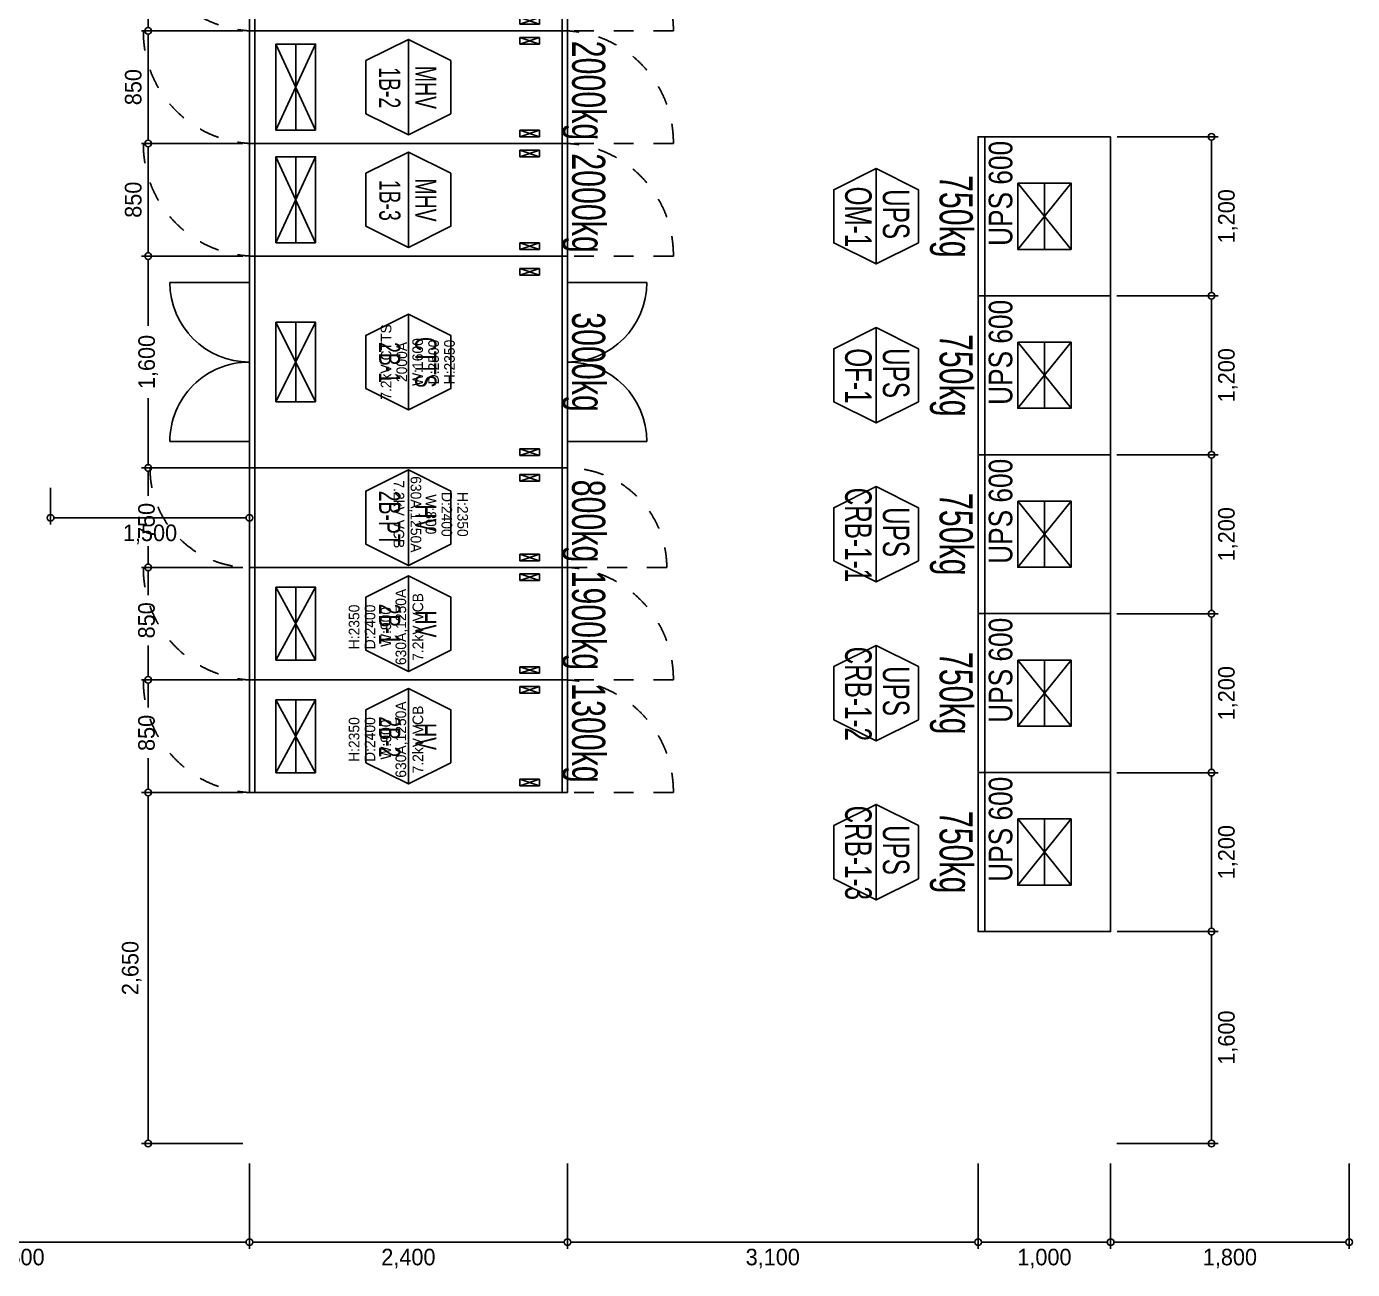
# Model space of a CAD drawing. Header units: millimetres. Extents: x 89978 to 501025, y -351975 to 835730.
# Drawn here: x 320468 to 330475, y -320500 to -311117 of the extents above; entities that cross this region are included whole.
import ezdxf
from ezdxf.enums import TextEntityAlignment as Align

# ---------------------------------------------------------------- set-up
doc = ezdxf.new("R2010")
doc.units = ezdxf.units.MM
doc.header["$LTSCALE"] = 150
doc.linetypes.add('D1', pattern=[3, 1, -1, 1])
doc.layers.get('Defpoints').update_dxf_attribs({"color": 150})
for name, color, linetype in [('------00 Switch Gear', 3, 'Continuous'), ('------00 Switch Gear_Number', 1, 'Continuous'), ('-----36 Dimension', 1, 'Continuous'), ('20251030_전기하중검토', 241, 'Continuous'), ('e-panel-name', 7, 'Continuous')]:
    doc.layers.add(name, color=color, linetype=linetype)
doc.layers.add('NOPLOT', color=191, linetype='Continuous', plot=False)
doc.styles.add('ELEC', font='')
doc.styles.get('ELEC').set_extended_font_data('Dotum')
doc.dimstyles.new('ELEC', dxfattribs={"dimscale": 100, "dimtxt": 2, "dimasz": 1, "dimexe": 2, "dimexo": 1, "dimgap": 1, "dimtad": 1, "dimdec": 0, "dimrnd": 0.25, "dimzin": 9, "dimdsep": 32, "dimlunit": 6, "dimtxsty": 'ELEC', "dimblk": 'Z_DOT', "dimcen": 3, "dimclrd": 7, "dimclre": 7, "dimclrt": 3, "dimadec": 0, "dimazin": 0, "dimtfac": 1, "dimtdec": 0, "dimtix": 1, "dimtmove": 2, "dimatfit": 1, "dimfxl": 1, "dimarcsym": 0})

# ---------------------------------------------------------------- blocks, each defined once
blk = doc.blocks.new('UPS 600kV')
at = {"layer": '------00 Switch Gear'}
blk.add_line((800, 850), (-402, 850), dxfattribs=at)
blk.add_lwpolyline([(798, -100), (-402, -100), (-402, 900), (798, 900)], close=True, dxfattribs=at)
at = {"layer": 'NOPLOT'}
for p, q in [((-52, 199), (448, 601)), ((448, 199), (-52, 601)), ((-52, 400), (448, 400))]:
    blk.add_line(p, q, dxfattribs=at)
blk.add_lwpolyline([(448, 601), (448, 199), (-52, 199), (-52, 601)], close=True, dxfattribs=at)
at = {"layer": 'NOPLOT', "style": 'ELEC', "width": 0.85}
blk.add_text('UPS 600', height=178.2, dxfattribs=at).set_placement((-26, 731), align=Align.MIDDLE_LEFT)
blk = doc.blocks.new('850X2400')
at = {"layer": '------00 Switch Gear'}
for p, q in [((-2360, 850), (-2360, 0)), ((-40, 850), (-40, 0))]:
    blk.add_line(p, q, dxfattribs=at)
at = {"layer": '------00 Switch Gear', "linetype": 'D1'}
for p, q in [((-2040, 800), (-2190, 750)), ((-2040, 750), (-2190, 800)), ((-2040, 50), (-2190, 100)), ((-2040, 100), (-2190, 50))]:
    blk.add_line(p, q, dxfattribs=at)
at = {"layer": '------00 Switch Gear'}
blk.add_lwpolyline([(-2400, 850), (-2400, 0), (0, 0), (0, 850)], close=True, dxfattribs=at)
at = {"layer": '------00 Switch Gear', "linetype": 'D1'}
for points in [[(-2190, 800), (-2190, 750), (-2040, 750), (-2040, 800)], [(-2190, 50), (-2190, 100), (-2040, 100), (-2040, 50)]]:
    blk.add_lwpolyline(points, close=True, dxfattribs=at)
at = {"layer": 'NOPLOT', "linetype": 'D1'}
for p, q in [((-3200, 850), (-2400, 850)), ((800, 0), (0, 0))]:
    blk.add_line(p, q, dxfattribs=at)
for centre, start, end in [((-2356, 843), 179.5156, 267.013), ((-44, 7), 359.5156, 87.013)]:
    blk.add_arc(centre, 844, start, end, dxfattribs=at)
blk = doc.blocks.new('_DOTBLANK')
at = {"color": 0, "linetype": 'ByBlock'}
blk.add_line((-0.5, 0), (-1, 0), dxfattribs=at)
blk.add_circle((0, 0), 0.5, dxfattribs=at)
blk = doc.blocks.new('*D1055')
at = {"layer": '-----36 Dimension', "color": 0, "lineweight": -2, "transparency": 16777216}
for p, q in [((322100, -312850), (321336, -312850)), ((321386, -312900), (321386, -313378)), ((321386, -314400), (321386, -313922)), ((322100, -314450), (321336, -314450))]:
    blk.add_line(p, q, dxfattribs=at)
at = {"layer": 'Defpoints', "color": 0, "transparency": 16777216}
for p in [(322150, -312850), (321386, -314450), (322150, -314450)]:
    blk.add_point(p, dxfattribs=at)
at = {"layer": '-----36 Dimension', "color": 0, "lineweight": -2, "transparency": 16777216, "xscale": 50, "yscale": 50, "zscale": 50}
for p, rotation in [((321386, -312850), 90), ((321386, -314450), 270)]:
    blk.add_blockref('_DOTBLANK', p, dxfattribs=dict(at, rotation=rotation))
at = {"layer": '-----36 Dimension', "color": 0, "transparency": 16777216, "insert": (321386, -313650), "char_height": 125, "attachment_point": 5, "rotation": 90, "style": 'ELEC'}
blk.add_mtext('1,600', dxfattribs=at)
blk = doc.blocks.new('Z_DOT')
for p, q in [((-2, 0), (2, 0)), ((0, -2), (0, 2))]:
    blk.add_line(p, q)
for radius in [2.5, 1.25]:
    blk.add_circle((0, 0), radius)
blk = doc.blocks.new('1600X2400')
at = {"layer": '------00 Switch Gear', "linetype": 'Continuous'}
for p, q in [((-2360, 855), (-2360, 1600)), ((-42, 0), (-42, 1600)), ((-2360, 0), (-2360, 855))]:
    blk.add_line(p, q, dxfattribs=at)
at = {"layer": '------00 Switch Gear', "linetype": 'D1'}
for p, q in [((-2040, 1505), (-2190, 1455)), ((-2040, 1455), (-2190, 1505)), ((-2040, 95), (-2190, 145)), ((-2040, 145), (-2190, 95))]:
    blk.add_line(p, q, dxfattribs=at)
at = {"layer": '------00 Switch Gear'}
blk.add_lwpolyline([(0, 1600), (0, 0), (-2400, 0), (-2400, 1600)], close=True, dxfattribs=at)
at = {"layer": '------00 Switch Gear', "linetype": 'D1'}
for points in [[(-2190, 1505), (-2190, 1455), (-2040, 1455), (-2040, 1505)], [(-2190, 95), (-2190, 145), (-2040, 145), (-2040, 95)]]:
    blk.add_lwpolyline(points, close=True, dxfattribs=at)
at = {"layer": 'NOPLOT', "linetype": 'ByBlock'}
for p, q in [((-3000, 1400), (-2400, 1400)), ((600, 1400), (0, 1400)), ((-3000, 200), (-2400, 200)), ((600, 200), (0, 200))]:
    blk.add_line(p, q, dxfattribs=at)
for centre, start, end in [((-2400, 1400), 180, 270), ((0, 1400), 270, 0), ((-2400, 200), 90, 180), ((0, 200), 0, 90)]:
    blk.add_arc(centre, 600, start, end, dxfattribs=at)
blk = doc.blocks.new('*D1056')
at = {"layer": '-----36 Dimension', "color": 0, "lineweight": -2, "transparency": 16777216}
for p, q in [((322100, -314450), (321336, -314450)), ((321386, -314500), (321386, -314661)), ((321386, -315150), (321386, -315039)), ((322100, -315200), (321336, -315200))]:
    blk.add_line(p, q, dxfattribs=at)
at = {"layer": 'Defpoints', "color": 0, "transparency": 16777216}
for p in [(322150, -314450), (321386, -315200), (322150, -315200)]:
    blk.add_point(p, dxfattribs=at)
at = {"layer": '-----36 Dimension', "color": 0, "lineweight": -2, "transparency": 16777216, "xscale": 50, "yscale": 50, "zscale": 50}
for p, rotation in [((321386, -314450), 90), ((321386, -315200), 270)]:
    blk.add_blockref('_DOTBLANK', p, dxfattribs=dict(at, rotation=rotation))
at = {"layer": '-----36 Dimension', "color": 0, "transparency": 16777216, "insert": (321374, -314850), "char_height": 125, "attachment_point": 5, "rotation": 90, "style": 'ELEC'}
blk.add_mtext('750', dxfattribs=at)
blk = doc.blocks.new('750X2400')
at = {"layer": '------00 Switch Gear'}
for p, q in [((-2360, 750), (-2360, 0)), ((-42, 750), (-42, 0))]:
    blk.add_line(p, q, dxfattribs=at)
at = {"layer": '------00 Switch Gear', "linetype": 'D1'}
for p, q in [((-2040, 700), (-2190, 650)), ((-2040, 650), (-2190, 700)), ((-2040, 50), (-2190, 100)), ((-2040, 100), (-2190, 50))]:
    blk.add_line(p, q, dxfattribs=at)
at = {"layer": '------00 Switch Gear'}
blk.add_lwpolyline([(-2400, 750), (-2400, 0), (0, 0), (0, 750)], close=True, dxfattribs=at)
at = {"layer": '------00 Switch Gear', "linetype": 'D1'}
for points in [[(-2190, 700), (-2190, 650), (-2040, 650), (-2040, 700)], [(-2190, 50), (-2190, 100), (-2040, 100), (-2040, 50)]]:
    blk.add_lwpolyline(points, close=True, dxfattribs=at)
at = {"layer": 'NOPLOT', "linetype": 'D1'}
for p, q in [((-3150, 750), (-2400, 750)), ((750, 0), (0, 0))]:
    blk.add_line(p, q, dxfattribs=at)
for centre, start, end in [((-2400, 750), 180, 270), ((0, 0), 0, 90)]:
    blk.add_arc(centre, 750, start, end, dxfattribs=at)
blk = doc.blocks.new('*D1062')
at = {"layer": '-----36 Dimension', "color": 0, "lineweight": -2, "transparency": 16777216}
for p, q in [((318650, -319700), (318650, -320344)), ((322150, -319700), (322150, -320344)), ((318700, -320294), (322100, -320294))]:
    blk.add_line(p, q, dxfattribs=at)
at = {"layer": 'Defpoints', "color": 0, "transparency": 16777216}
for p in [(318650, -318450), (322150, -318450, 0), (322150, -320294)]:
    blk.add_point(p, dxfattribs=at)
at = {"layer": '-----36 Dimension', "color": 0, "lineweight": -2, "transparency": 16777216, "xscale": 50, "yscale": 50, "zscale": 50, "rotation": 180}
blk.add_blockref('_DOTBLANK', (318650, -320294), dxfattribs=at)
at = {"layer": '-----36 Dimension', "color": 0, "lineweight": -2, "transparency": 16777216, "xscale": 50, "yscale": 50, "zscale": 50}
blk.add_blockref('_DOTBLANK', (322150, -320294), dxfattribs=at)
at = {"layer": '-----36 Dimension', "color": 0, "transparency": 16777216, "insert": (320400, -320418), "char_height": 125, "attachment_point": 5, "style": 'ELEC'}
blk.add_mtext('3,500', dxfattribs=at)
blk = doc.blocks.new('*D1063')
at = {"layer": '-----36 Dimension', "color": 0, "lineweight": -2, "transparency": 16777216}
for p, q in [((322150, -319700), (322150, -320344)), ((324550, -319700), (324550, -320344)), ((322200, -320294), (324500, -320294))]:
    blk.add_line(p, q, dxfattribs=at)
at = {"layer": 'Defpoints', "color": 0, "transparency": 16777216}
for p in [(322150, -318450, 0), (324550, -318450), (324550, -320294)]:
    blk.add_point(p, dxfattribs=at)
at = {"layer": '-----36 Dimension', "color": 0, "lineweight": -2, "transparency": 16777216, "xscale": 50, "yscale": 50, "zscale": 50, "rotation": 180}
blk.add_blockref('_DOTBLANK', (322150, -320294), dxfattribs=at)
at = {"layer": '-----36 Dimension', "color": 0, "lineweight": -2, "transparency": 16777216, "xscale": 50, "yscale": 50, "zscale": 50}
blk.add_blockref('_DOTBLANK', (324550, -320294), dxfattribs=at)
at = {"layer": '-----36 Dimension', "color": 0, "transparency": 16777216, "insert": (323350, -320418), "char_height": 125, "attachment_point": 5, "style": 'ELEC'}
blk.add_mtext('2,400', dxfattribs=at)
blk = doc.blocks.new('*D1064')
at = {"layer": '-----36 Dimension', "color": 0, "lineweight": -2, "transparency": 16777216}
for p, q in [((324550, -319700), (324550, -320344)), ((327650, -319700), (327650, -320344)), ((324600, -320294), (327600, -320294))]:
    blk.add_line(p, q, dxfattribs=at)
at = {"layer": 'Defpoints', "color": 0, "transparency": 16777216}
for p in [(324550, -318450), (327650, -318450), (327650, -320294)]:
    blk.add_point(p, dxfattribs=at)
at = {"layer": '-----36 Dimension', "color": 0, "lineweight": -2, "transparency": 16777216, "xscale": 50, "yscale": 50, "zscale": 50, "rotation": 180}
blk.add_blockref('_DOTBLANK', (324550, -320294), dxfattribs=at)
at = {"layer": '-----36 Dimension', "color": 0, "lineweight": -2, "transparency": 16777216, "xscale": 50, "yscale": 50, "zscale": 50}
blk.add_blockref('_DOTBLANK', (327650, -320294), dxfattribs=at)
at = {"layer": '-----36 Dimension', "color": 0, "transparency": 16777216, "insert": (326100, -320418), "char_height": 125, "attachment_point": 5, "style": 'ELEC'}
blk.add_mtext('3,100', dxfattribs=at)
blk = doc.blocks.new('*D1065')
at = {"layer": '-----36 Dimension', "color": 0, "lineweight": -2, "transparency": 16777216}
for p, q in [((328650, -319700), (328650, -320344)), ((330450, -319700), (330450, -320344)), ((328700, -320294), (330400, -320294))]:
    blk.add_line(p, q, dxfattribs=at)
at = {"layer": 'Defpoints', "color": 0, "transparency": 16777216}
for p in [(328650, -318450), (330450, -318450), (330450, -320294)]:
    blk.add_point(p, dxfattribs=at)
at = {"layer": '-----36 Dimension', "color": 0, "lineweight": -2, "transparency": 16777216, "xscale": 50, "yscale": 50, "zscale": 50, "rotation": 180}
blk.add_blockref('_DOTBLANK', (328650, -320294), dxfattribs=at)
at = {"layer": '-----36 Dimension', "color": 0, "lineweight": -2, "transparency": 16777216, "xscale": 50, "yscale": 50, "zscale": 50}
blk.add_blockref('_DOTBLANK', (330450, -320294), dxfattribs=at)
at = {"layer": '-----36 Dimension', "color": 0, "transparency": 16777216, "insert": (329550, -320418), "char_height": 125, "attachment_point": 5, "style": 'ELEC'}
blk.add_mtext('1,800', dxfattribs=at)
blk = doc.blocks.new('*D1066')
at = {"layer": '-----36 Dimension', "color": 0, "lineweight": -2, "transparency": 16777216}
for p, q in [((328700, -316750), (329461, -316750)), ((329411, -316800), (329411, -317900)), ((328700, -317950), (329461, -317950))]:
    blk.add_line(p, q, dxfattribs=at)
at = {"layer": 'Defpoints', "color": 0, "transparency": 16777216}
for p in [(328650, -316750, 0), (328650, -317950, 0), (329411, -317950)]:
    blk.add_point(p, dxfattribs=at)
at = {"layer": '-----36 Dimension', "color": 0, "lineweight": -2, "transparency": 16777216, "xscale": 50, "yscale": 50, "zscale": 50}
for p, rotation in [((329411, -316750), 90), ((329411, -317950), 270)]:
    blk.add_blockref('_DOTBLANK', p, dxfattribs=dict(at, rotation=rotation))
at = {"layer": '-----36 Dimension', "color": 0, "transparency": 16777216, "insert": (329535, -317350), "char_height": 125, "attachment_point": 5, "rotation": 90, "style": 'ELEC'}
blk.add_mtext('1,200', dxfattribs=at)
blk = doc.blocks.new('*D1067')
at = {"layer": '-----36 Dimension', "color": 0, "lineweight": -2, "transparency": 16777216}
for p, q in [((328700, -315550), (329461, -315550)), ((329411, -315600), (329411, -316700)), ((328697, -316750), (329461, -316750))]:
    blk.add_line(p, q, dxfattribs=at)
at = {"layer": 'Defpoints', "color": 0, "transparency": 16777216}
for p in [(328650, -315550, 0), (328647, -316750, 0), (329411, -316750)]:
    blk.add_point(p, dxfattribs=at)
at = {"layer": '-----36 Dimension', "color": 0, "lineweight": -2, "transparency": 16777216, "xscale": 50, "yscale": 50, "zscale": 50}
for p, rotation in [((329411, -315550), 90), ((329411, -316750), 270)]:
    blk.add_blockref('_DOTBLANK', p, dxfattribs=dict(at, rotation=rotation))
at = {"layer": '-----36 Dimension', "color": 0, "transparency": 16777216, "insert": (329535, -316150), "char_height": 125, "attachment_point": 5, "rotation": 90, "style": 'ELEC'}
blk.add_mtext('1,200', dxfattribs=at)
blk = doc.blocks.new('*D1068')
at = {"layer": '-----36 Dimension', "color": 0, "lineweight": -2, "transparency": 16777216}
for p, q in [((328700, -314350), (329461, -314350)), ((329411, -314400), (329411, -315500)), ((328697, -315550), (329461, -315550))]:
    blk.add_line(p, q, dxfattribs=at)
at = {"layer": 'Defpoints', "color": 0, "transparency": 16777216}
for p in [(328650, -314350, 0), (328647, -315550, 0), (329411, -315550)]:
    blk.add_point(p, dxfattribs=at)
at = {"layer": '-----36 Dimension', "color": 0, "lineweight": -2, "transparency": 16777216, "xscale": 50, "yscale": 50, "zscale": 50}
for p, rotation in [((329411, -314350), 90), ((329411, -315550), 270)]:
    blk.add_blockref('_DOTBLANK', p, dxfattribs=dict(at, rotation=rotation))
at = {"layer": '-----36 Dimension', "color": 0, "transparency": 16777216, "insert": (329535, -314950), "char_height": 125, "attachment_point": 5, "rotation": 90, "style": 'ELEC'}
blk.add_mtext('1,200', dxfattribs=at)
blk = doc.blocks.new('*D1069')
at = {"layer": '-----36 Dimension', "color": 0, "lineweight": -2, "transparency": 16777216}
for p, q in [((328700, -313150), (329461, -313150)), ((329411, -313200), (329411, -314300)), ((328697, -314350), (329461, -314350))]:
    blk.add_line(p, q, dxfattribs=at)
at = {"layer": 'Defpoints', "color": 0, "transparency": 16777216}
for p in [(328650, -313150, 0), (328647, -314350, 0), (329411, -314350)]:
    blk.add_point(p, dxfattribs=at)
at = {"layer": '-----36 Dimension', "color": 0, "lineweight": -2, "transparency": 16777216, "xscale": 50, "yscale": 50, "zscale": 50}
for p, rotation in [((329411, -313150), 90), ((329411, -314350), 270)]:
    blk.add_blockref('_DOTBLANK', p, dxfattribs=dict(at, rotation=rotation))
at = {"layer": '-----36 Dimension', "color": 0, "transparency": 16777216, "insert": (329535, -313750), "char_height": 125, "attachment_point": 5, "rotation": 90, "style": 'ELEC'}
blk.add_mtext('1,200', dxfattribs=at)
blk = doc.blocks.new('*D1070')
at = {"layer": '-----36 Dimension', "color": 0, "lineweight": -2, "transparency": 16777216}
for p, q in [((328700, -311950), (329461, -311950)), ((329411, -312000), (329411, -313100)), ((328697, -313150), (329461, -313150))]:
    blk.add_line(p, q, dxfattribs=at)
at = {"layer": 'Defpoints', "color": 0, "transparency": 16777216}
for p in [(328650, -311950, 0), (328647, -313150, 0), (329411, -313150)]:
    blk.add_point(p, dxfattribs=at)
at = {"layer": '-----36 Dimension', "color": 0, "lineweight": -2, "transparency": 16777216, "xscale": 50, "yscale": 50, "zscale": 50}
for p, rotation in [((329411, -311950), 90), ((329411, -313150), 270)]:
    blk.add_blockref('_DOTBLANK', p, dxfattribs=dict(at, rotation=rotation))
at = {"layer": '-----36 Dimension', "color": 0, "transparency": 16777216, "insert": (329535, -312550), "char_height": 125, "attachment_point": 5, "rotation": 90, "style": 'ELEC'}
blk.add_mtext('1,200', dxfattribs=at)
blk = doc.blocks.new('*D1152')
at = {"layer": '-----36 Dimension', "color": 0, "lineweight": -2, "transparency": 16777216}
for p, q in [((322100, -312000), (321336, -312000)), ((321386, -312800), (321386, -312050)), ((322100, -312850), (321336, -312850))]:
    blk.add_line(p, q, dxfattribs=at)
at = {"layer": 'Defpoints', "color": 0, "transparency": 16777216}
for p in [(321386, -312000), (322150, -312000), (322150, -312850)]:
    blk.add_point(p, dxfattribs=at)
at = {"layer": '-----36 Dimension', "color": 0, "lineweight": -2, "transparency": 16777216, "xscale": 50, "yscale": 50, "zscale": 50}
for p, rotation in [((321386, -312000), 90), ((321386, -312850), 270)]:
    blk.add_blockref('_DOTBLANK', p, dxfattribs=dict(at, rotation=rotation))
at = {"layer": '-----36 Dimension', "color": 0, "transparency": 16777216, "insert": (321274, -312425), "char_height": 125, "attachment_point": 5, "rotation": 90, "style": 'ELEC'}
blk.add_mtext('850', dxfattribs=at)
blk = doc.blocks.new('*D1072')
at = {"layer": '-----36 Dimension', "color": 0, "lineweight": -2, "transparency": 16777216}
for p, q in [((322100, -311150), (321336, -311150)), ((321386, -311950), (321386, -311200)), ((322100, -312000), (321336, -312000))]:
    blk.add_line(p, q, dxfattribs=at)
at = {"layer": 'Defpoints', "color": 0, "transparency": 16777216}
for p in [(321386, -311150), (322150, -311150), (322150, -312000)]:
    blk.add_point(p, dxfattribs=at)
at = {"layer": '-----36 Dimension', "color": 0, "lineweight": -2, "transparency": 16777216, "xscale": 50, "yscale": 50, "zscale": 50}
for p, rotation in [((321386, -311150), 90), ((321386, -312000), 270)]:
    blk.add_blockref('_DOTBLANK', p, dxfattribs=dict(at, rotation=rotation))
at = {"layer": '-----36 Dimension', "color": 0, "transparency": 16777216, "insert": (321274, -311575), "char_height": 125, "attachment_point": 5, "rotation": 90, "style": 'ELEC'}
blk.add_mtext('850', dxfattribs=at)
blk = doc.blocks.new('*D1073')
at = {"layer": '-----36 Dimension', "color": 0, "lineweight": -2, "transparency": 16777216}
for p, q in [((322100, -310300), (321336, -310300)), ((321386, -311100), (321386, -310350)), ((322100, -311150), (321336, -311150))]:
    blk.add_line(p, q, dxfattribs=at)
at = {"layer": 'Defpoints', "color": 0, "transparency": 16777216}
for p in [(321386, -310300), (322150, -310300), (322150, -311150)]:
    blk.add_point(p, dxfattribs=at)
at = {"layer": '-----36 Dimension', "color": 0, "lineweight": -2, "transparency": 16777216, "xscale": 50, "yscale": 50, "zscale": 50}
for p, rotation in [((321386, -310300), 90), ((321386, -311150), 270)]:
    blk.add_blockref('_DOTBLANK', p, dxfattribs=dict(at, rotation=rotation))
at = {"layer": '-----36 Dimension', "color": 0, "transparency": 16777216, "insert": (321274, -310725), "char_height": 125, "attachment_point": 5, "rotation": 90, "style": 'ELEC'}
blk.add_mtext('850', dxfattribs=at)
blk = doc.blocks.new('*D1076')
at = {"layer": '-----36 Dimension', "color": 0, "lineweight": -2, "transparency": 16777216}
for p, q in [((327650, -319700), (327650, -320344)), ((328650, -319700), (328650, -320344)), ((327700, -320294), (328600, -320294))]:
    blk.add_line(p, q, dxfattribs=at)
at = {"layer": 'Defpoints', "color": 0, "transparency": 16777216}
for p in [(327650, -318450), (328650, -318450), (328650, -320294)]:
    blk.add_point(p, dxfattribs=at)
at = {"layer": '-----36 Dimension', "color": 0, "lineweight": -2, "transparency": 16777216, "xscale": 50, "yscale": 50, "zscale": 50, "rotation": 180}
blk.add_blockref('_DOTBLANK', (327650, -320294), dxfattribs=at)
at = {"layer": '-----36 Dimension', "color": 0, "lineweight": -2, "transparency": 16777216, "xscale": 50, "yscale": 50, "zscale": 50}
blk.add_blockref('_DOTBLANK', (328650, -320294), dxfattribs=at)
at = {"layer": '-----36 Dimension', "color": 0, "transparency": 16777216, "insert": (328150, -320418), "char_height": 125, "attachment_point": 5, "style": 'ELEC'}
blk.add_mtext('1,000', dxfattribs=at)
blk = doc.blocks.new('*D1095')
at = {"layer": '-----36 Dimension', "color": 0, "lineweight": -2, "transparency": 16777216}
for p, q in [((328700, -317950), (329461, -317950)), ((329411, -318000), (329411, -319500)), ((328697, -319550), (329461, -319550))]:
    blk.add_line(p, q, dxfattribs=at)
at = {"layer": 'Defpoints', "color": 0, "transparency": 16777216}
for p in [(328650, -317950), (328647, -319550), (329411, -319550)]:
    blk.add_point(p, dxfattribs=at)
at = {"layer": '-----36 Dimension', "color": 0, "lineweight": -2, "transparency": 16777216, "xscale": 50, "yscale": 50, "zscale": 50}
for p, rotation in [((329411, -317950), 90), ((329411, -319550), 270)]:
    blk.add_blockref('_DOTBLANK', p, dxfattribs=dict(at, rotation=rotation))
at = {"layer": '-----36 Dimension', "color": 0, "transparency": 16777216, "insert": (329535, -318750), "char_height": 125, "attachment_point": 5, "rotation": 90, "style": 'ELEC'}
blk.add_mtext('1,600', dxfattribs=at)
blk = doc.blocks.new('*D1096')
at = {"layer": '-----36 Dimension', "color": 0, "lineweight": -2, "transparency": 16777216}
for p, q in [((320650, -314600), (320650, -314876)), ((322150, -314600), (322150, -314876)), ((322100, -314826), (320700, -314826))]:
    blk.add_line(p, q, dxfattribs=at)
at = {"layer": 'Defpoints', "color": 0, "transparency": 16777216}
for p in [(320650, -314550), (322150, -314550), (320650, -314826)]:
    blk.add_point(p, dxfattribs=at)
at = {"layer": '-----36 Dimension', "color": 0, "lineweight": -2, "transparency": 16777216, "xscale": 50, "yscale": 50, "zscale": 50, "rotation": 180}
blk.add_blockref('_DOTBLANK', (320650, -314826), dxfattribs=at)
at = {"layer": '-----36 Dimension', "color": 0, "lineweight": -2, "transparency": 16777216, "xscale": 50, "yscale": 50, "zscale": 50}
blk.add_blockref('_DOTBLANK', (322150, -314826), dxfattribs=at)
at = {"layer": '-----36 Dimension', "color": 0, "transparency": 16777216, "insert": (321400, -314951), "char_height": 125, "attachment_point": 5, "style": 'ELEC'}
blk.add_mtext('1,500', dxfattribs=at)
blk = doc.blocks.new('*D1106')
at = {"layer": '-----36 Dimension', "color": 0, "lineweight": -2, "transparency": 16777216}
for p, q in [((322100, -315200), (321336, -315200)), ((321386, -315250), (321386, -315409)), ((321386, -316000), (321386, -315791)), ((322100, -316050), (321336, -316050))]:
    blk.add_line(p, q, dxfattribs=at)
at = {"layer": 'Defpoints', "color": 0, "transparency": 16777216}
for p in [(322150, -315200), (321386, -316050), (322150, -316050)]:
    blk.add_point(p, dxfattribs=at)
at = {"layer": '-----36 Dimension', "color": 0, "lineweight": -2, "transparency": 16777216, "xscale": 50, "yscale": 50, "zscale": 50}
for p, rotation in [((321386, -315200), 90), ((321386, -316050), 270)]:
    blk.add_blockref('_DOTBLANK', p, dxfattribs=dict(at, rotation=rotation))
at = {"layer": '-----36 Dimension', "color": 0, "transparency": 16777216, "insert": (321374, -315600), "char_height": 125, "attachment_point": 5, "rotation": 90, "style": 'ELEC'}
blk.add_mtext('850', dxfattribs=at)
blk = doc.blocks.new('*D1107')
at = {"layer": '-----36 Dimension', "color": 0, "lineweight": -2, "transparency": 16777216}
for p, q in [((322100, -316050), (321336, -316050)), ((321386, -316100), (321386, -316259)), ((321386, -316850), (321386, -316641)), ((322100, -316900), (321336, -316900))]:
    blk.add_line(p, q, dxfattribs=at)
at = {"layer": 'Defpoints', "color": 0, "transparency": 16777216}
for p in [(322150, -316050), (321386, -316900), (322150, -316900)]:
    blk.add_point(p, dxfattribs=at)
at = {"layer": '-----36 Dimension', "color": 0, "lineweight": -2, "transparency": 16777216, "xscale": 50, "yscale": 50, "zscale": 50}
for p, rotation in [((321386, -316050), 90), ((321386, -316900), 270)]:
    blk.add_blockref('_DOTBLANK', p, dxfattribs=dict(at, rotation=rotation))
at = {"layer": '-----36 Dimension', "color": 0, "transparency": 16777216, "insert": (321374, -316450), "char_height": 125, "attachment_point": 5, "rotation": 90, "style": 'ELEC'}
blk.add_mtext('850', dxfattribs=at)
blk = doc.blocks.new('*D1123')
at = {"layer": '-----36 Dimension', "color": 0, "lineweight": -2, "transparency": 16777216}
for p, q in [((322100, -316900), (321336, -316900)), ((321386, -316950), (321386, -319500)), ((322100, -319550), (321336, -319550))]:
    blk.add_line(p, q, dxfattribs=at)
at = {"layer": 'Defpoints', "color": 0, "transparency": 16777216}
for p in [(322150, -316900), (321386, -319550), (322150, -319550)]:
    blk.add_point(p, dxfattribs=at)
at = {"layer": '-----36 Dimension', "color": 0, "lineweight": -2, "transparency": 16777216, "xscale": 50, "yscale": 50, "zscale": 50}
for p, rotation in [((321386, -316900), 90), ((321386, -319550), 270)]:
    blk.add_blockref('_DOTBLANK', p, dxfattribs=dict(at, rotation=rotation))
at = {"layer": '-----36 Dimension', "color": 0, "transparency": 16777216, "insert": (321262, -318225), "char_height": 125, "attachment_point": 5, "rotation": 90, "style": 'ELEC'}
blk.add_mtext('2,650', dxfattribs=at)

msp = doc.modelspace()

# ---------------------------------------------------------------- linework, layer by layer
at = {"layer": '------00 Switch Gear_Number', "color": 1, "lineweight": -2, "elevation": 0}
for points in [[(323350, -311215), (323350, -311935), (323030, -311775.4), (323030, -311374.6), (323350, -311215), (323670, -311374.6), (323670, -311775.4), (323350, -311935)], [(323350, -312065), (323350, -312785), (323030, -312625.4), (323030, -312224.6), (323350, -312065), (323670, -312224.6), (323670, -312625.4), (323350, -312785)], [(323350, -313290), (323350, -314010), (323030, -313850.4), (323030, -313449.6), (323350, -313290), (323670, -313449.6), (323670, -313850.4), (323350, -314010)], [(323350, -314465), (323350, -315185), (323030, -315025.4), (323030, -314624.6), (323350, -314465), (323670, -314624.6), (323670, -315025.4), (323350, -315185)], [(323350, -315265), (323350, -315985), (323030, -315825.4), (323030, -315424.6), (323350, -315265), (323670, -315424.6), (323670, -315825.4), (323350, -315985)], [(323350, -316115), (323350, -316835), (323030, -316675.4), (323030, -316274.6), (323350, -316115), (323670, -316274.6), (323670, -316675.4), (323350, -316835)]]:
    msp.add_lwpolyline(points, dxfattribs=at)
at = {"layer": '------00 Switch Gear_Number', "color": 1, "elevation": 0}
for points in [[(326879.7, -312190), (326879.7, -312910), (326559.7, -312750.4), (326559.7, -312349.6), (326879.7, -312190), (327199.7, -312349.6), (327199.7, -312750.4), (326879.7, -312910)], [(326879.7, -313390), (326879.7, -314110), (326559.7, -313950.4), (326559.7, -313549.6), (326879.7, -313390), (327199.7, -313549.6), (327199.7, -313950.4), (326879.7, -314110)], [(326879.7, -314590), (326879.7, -315310), (326559.7, -315150.4), (326559.7, -314749.6), (326879.7, -314590), (327199.7, -314749.6), (327199.7, -315150.4), (326879.7, -315310)], [(326879.7, -315790), (326879.7, -316510), (326559.7, -316350.4), (326559.7, -315949.6), (326879.7, -315790), (327199.7, -315949.6), (327199.7, -316350.4), (326879.7, -316510)], [(326879.7, -316990), (326879.7, -317710), (326559.7, -317550.4), (326559.7, -317149.6), (326879.7, -316990), (327199.7, -317149.6), (327199.7, -317550.4), (326879.7, -317710)]]:
    msp.add_lwpolyline(points, dxfattribs=at)
at = {"layer": 'NOPLOT'}
for p, q in [((322350, -311900), (322650, -311250)), ((322350, -311250), (322650, -311900)), ((322500, -311900), (322500, -311250)), ((322350, -312750), (322650, -312100)), ((322350, -312100), (322650, -312750)), ((322500, -312750), (322500, -312100)), ((322350, -313950), (322650, -313350)), ((322350, -313350), (322650, -313950)), ((322500, -313950), (322500, -313350)), ((322350, -315900), (322650, -315350)), ((322350, -315350), (322650, -315900)), ((322500, -315900), (322500, -315350)), ((322350, -316750), (322650, -316200)), ((322350, -316200), (322650, -316750)), ((322500, -316750), (322500, -316200))]:
    msp.add_line(p, q, dxfattribs=at)
at = {"layer": 'NOPLOT', "elevation": 0}
for points in [[(322650, -311900), (322650, -311250), (322350, -311250), (322350, -311900)], [(322650, -312750), (322650, -312100), (322350, -312100), (322350, -312750)], [(322650, -313950), (322650, -313350), (322350, -313350), (322350, -313950)], [(322650, -315900), (322650, -315350), (322350, -315350), (322350, -315900)], [(322650, -316750), (322650, -316200), (322350, -316200), (322350, -316750)]]:
    msp.add_lwpolyline(points, close=True, dxfattribs=at)

# ---------------------------------------------------------------- block references
at = {"layer": '------00 Switch Gear', "rotation": 90}
for p in [(328550, -312747.6), (328550, -313947.6), (328550, -315147.6), (328550, -316347.6), (328550, -317547.6)]:
    msp.add_blockref('UPS 600kV', p, dxfattribs=at)
at = {"layer": 'e-panel-name', "rotation": 180}
for name, p in [('850X2400', (322150, -310300)), ('850X2400', (322150, -311150)), ('850X2400', (322150, -312000)), ('1600X2400', (322150, -312850)), ('750X2400', (322150, -314450)), ('850X2400', (322150, -315200)), ('850X2400', (322150, -316050))]:
    msp.add_blockref(name, p, dxfattribs=at)

# ---------------------------------------------------------------- texts
at = {"layer": '------00 Switch Gear_Number', "color": 7, "lineweight": -2, "style": 'ELEC', "width": 0.7}
for s, p in [('1B-2', (323210.4, -311579.4)), ('MHV', (323482, -311577.5)), ('1B-3', (323210.4, -312429.4)), ('MHV', (323482, -312427.5)), ('2B-1', (323210.4, -313654.4)), ('CTTS', (323482, -313652.5)), ('2B-PT', (323210.4, -314829.4)), ('HV', (323482, -314827.5)), ('2B-1', (323210.4, -315629.4)), ('HV', (323482, -315627.5)), ('2B-2', (323210.4, -316479.4)), ('HV', (323482, -316477.5))]:
    msp.add_text(s, height=160, rotation=270, dxfattribs=at).set_placement(p, align=Align.MIDDLE)
at = {"layer": '------00 Switch Gear_Number', "color": 0, "style": 'ELEC', "width": 0.7}
for s, p in [('OM-1', (326746.2, -312555)), ('UPS', (327030.9, -312533.6)), ('OF-1', (326746.2, -313755)), ('UPS', (327030.9, -313733.6)), ('CRB-1-1', (326746.2, -314955)), ('UPS', (327030.9, -314933.6)), ('CRB-1-2', (326746.2, -316155)), ('UPS', (327030.9, -316133.6)), ('CRB-1-3', (326746.2, -317355)), ('UPS', (327030.9, -317333.6))]:
    msp.add_text(s, height=200, rotation=270, dxfattribs=at).set_placement(p, align=Align.MIDDLE_CENTER)
at = {"layer": '20251030_전기하중검토', "style": 'ELEC', "width": 0.7}
for s, p in [('2000kg', (324679.5, -311600)), ('2000kg', (324679.5, -312450)), ('750kg', (327453, -312550)), ('3000kg', (324679.5, -313650)), ('750kg', (327453, -313750)), ('800kg', (324679.5, -314850)), ('750kg', (327453, -314950)), ('1900kg', (324679.5, -315600)), ('750kg', (327453, -316150)), ('1300kg', (324679.5, -316450)), ('750kg', (327453, -317350))]:
    msp.add_text(s, height=250, rotation=270, dxfattribs=at).set_placement(p, align=Align.MIDDLE)
at = {"layer": 'NOPLOT', "linetype": 'D1', "style": 'ELEC'}
for s, rotation, p in [('7.2kV CTTS', 90, (323180, -313650)), ('2000A', 90, (323300, -313650)), ('W:1600', 90, (323420, -313650)), ('D:2500', 90, (323540, -313650)), ('H:2350', 90, (323660, -313650)), ('7.2kV VCB', 270, (323280, -314800)), ('630A,1250A', 270, (323400, -314800)), ('W:800', 270, (323520, -314800)), ('D:2400', 270, (323640, -314800)), ('H:2350', 270, (323760, -314800)), ('630A,1250A', 90, (323300, -315650)), ('7.2kV VCB', 90, (323420, -315650)), ('H:2350', 90, (322940, -315650)), ('D:2400', 90, (323060, -315650)), ('W:900', 90, (323180, -315650)), ('630A,1250A', 90, (323300, -316500)), ('7.2kV VCB', 90, (323420, -316500)), ('H:2350', 90, (322940, -316500)), ('D:2400', 90, (323060, -316500)), ('W:900', 90, (323180, -316500))]:
    msp.add_text(s, height=80, rotation=rotation, dxfattribs=at).set_placement(p, align=Align.MIDDLE)

# ---------------------------------------------------------------- dimensions: what is measured, and where the dimension line sits
at = {"layer": '-----36 Dimension'}
for base, p1, p2, picture, middle in [((321386.3, -310300), (322150, -311150), (322150, -310300), '*D1073', (321273.7, -310725)), ((321386.3, -311150), (322150, -312000), (322150, -311150), '*D1072', (321273.7, -311575)), ((321386.3, -312000), (322150, -312850), (322150, -312000), '*D1152', (321273.7, -312425)), ((329410.6, -313150, 0), (328650, -311950), (328646.8, -313150), '*D1070', (329535.2, -312550, 0)), ((329410.6, -314350, 0), (328650, -313150), (328646.8, -314350), '*D1069', (329535.2, -313750, 0)), ((329410.6, -315550, 0), (328650, -314350), (328646.8, -315550), '*D1068', (329535.2, -314950, 0)), ((329410.6, -316750, 0), (328650, -315550), (328646.8, -316750), '*D1067', (329535.2, -316150, 0)), ((329410.6, -317950, 0), (328650, -316750), (328650, -317950), '*D1066', (329535.2, -317350, 0)), ((321386.3, -319550), (322150, -316900), (322150, -319550), '*D1123', (321261.6, -318225)), ((329410.6, -319550), (328650, -317950), (328646.8, -319550), '*D1095', (329535.2, -318750))]:
    dim = msp.add_linear_dim(base=base, p1=p1, p2=p2, angle=90, dimstyle='ELEC', override={"dimscale": 50, "dimtxt": 2.5, "dimexe": 1, "dimtad": 2, "dimblk1": 'DOTBLANK', "dimblk2": 'DOTBLANK', "dimsah": 1, "dimclrd": 0, "dimclre": 0, "dimclrt": 0}, dxfattribs=at)
    dim.commit()
    dim.dimension.update_dxf_attribs({"geometry": picture, "text_midpoint": middle})
for base, p1, p2, picture, middle in [((321386.3, -314450), (322150, -312850), (322150, -314450), '*D1055', (321386.3, -313650)), ((321386.3, -315200), (322150, -314450), (322150, -315200), '*D1056', (321373.7, -314850)), ((321386.3, -316050), (322150, -315200), (322150, -316050), '*D1106', (321373.7, -315600)), ((321386.3, -316900), (322150, -316050), (322150, -316900), '*D1107', (321373.7, -316450))]:
    dim = msp.add_linear_dim(base=base, p1=p1, p2=p2, angle=90, dimstyle='ELEC', override={"dimscale": 50, "dimtxt": 2.5, "dimexe": 1, "dimtad": 2, "dimblk1": 'DOTBLANK', "dimblk2": 'DOTBLANK', "dimsah": 1, "dimclrd": 0, "dimclre": 0, "dimclrt": 0}, dxfattribs=at)
    dim.commit()
    dim.dimension.update_dxf_attribs({"geometry": picture, "text_midpoint": middle, "dimtype": 160})
for base, p1, p2, override, picture, middle in [((320650, -314825.9), (322150, -314550), (320650, -314550), {"dimscale": 50, "dimtxt": 2.5, "dimexe": 1, "dimtad": 2, "dimblk1": 'DOTBLANK', "dimblk2": 'DOTBLANK', "dimsah": 1, "dimclrd": 0, "dimclre": 0, "dimclrt": 0}, '*D1096', (321400, -314950.6)), ((322150, -320293.7), (318650, -318450), (322150, -318450, 0), {"dimscale": 50, "dimtxt": 2.5, "dimexe": 1, "dimexo": 25, "dimtad": 2, "dimblk1": 'DOTBLANK', "dimblk2": 'DOTBLANK', "dimsah": 1, "dimclrd": 0, "dimclre": 0, "dimclrt": 0}, '*D1062', (320400, -320418.3)), ((324550, -320293.7), (322150, -318450, 0), (324550, -318450), {"dimscale": 50, "dimtxt": 2.5, "dimexe": 1, "dimexo": 25, "dimtad": 2, "dimblk1": 'DOTBLANK', "dimblk2": 'DOTBLANK', "dimsah": 1, "dimclrd": 0, "dimclre": 0, "dimclrt": 0}, '*D1063', (323350, -320418.3)), ((327650, -320293.7), (324550, -318450), (327650, -318450), {"dimscale": 50, "dimtxt": 2.5, "dimexe": 1, "dimexo": 25, "dimtad": 2, "dimblk1": 'DOTBLANK', "dimblk2": 'DOTBLANK', "dimsah": 1, "dimclrd": 0, "dimclre": 0, "dimclrt": 0}, '*D1064', (326100, -320418.3)), ((328650, -320293.7), (327650, -318450), (328650, -318450), {"dimscale": 50, "dimtxt": 2.5, "dimexe": 1, "dimexo": 25, "dimtad": 2, "dimblk1": 'DOTBLANK', "dimblk2": 'DOTBLANK', "dimsah": 1, "dimclrd": 0, "dimclre": 0, "dimclrt": 0}, '*D1076', (328150, -320418.3)), ((330450, -320293.7), (328650, -318450), (330450, -318450), {"dimscale": 50, "dimtxt": 2.5, "dimexe": 1, "dimexo": 25, "dimtad": 2, "dimblk1": 'DOTBLANK', "dimblk2": 'DOTBLANK', "dimsah": 1, "dimclrd": 0, "dimclre": 0, "dimclrt": 0}, '*D1065', (329550, -320418.3))]:
    dim = msp.add_linear_dim(base=base, p1=p1, p2=p2, dimstyle='ELEC', override=override, dxfattribs=at)
    dim.commit()
    dim.dimension.update_dxf_attribs({"geometry": picture, "text_midpoint": middle})

doc.saveas('drawing.dxf')
